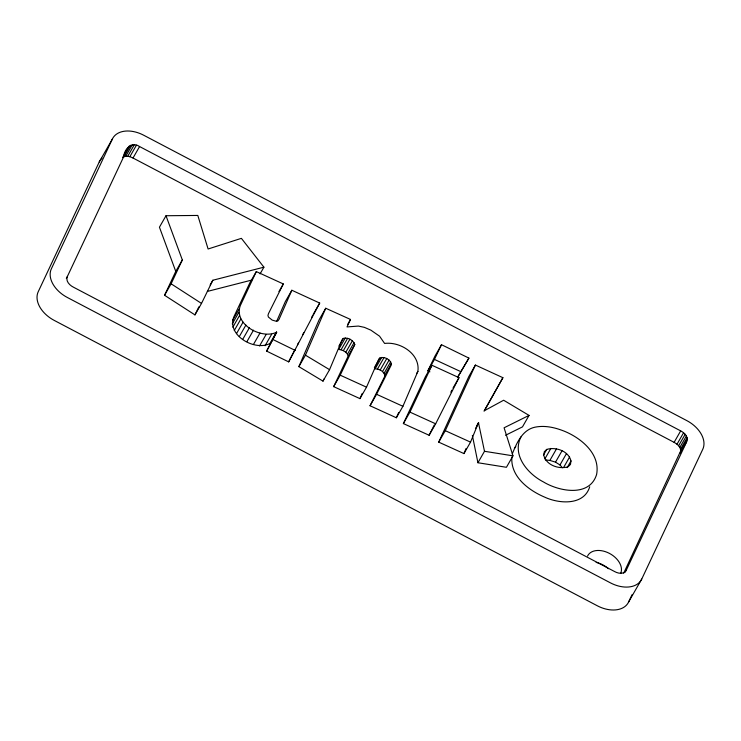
<?xml version="1.0" encoding="UTF-8"?>
<svg xmlns="http://www.w3.org/2000/svg" width="741" height="741" viewBox="0 0 741 741"><rect width="100%" height="100%" fill="white"/><g stroke="black" fill="none" stroke-linecap="round" stroke-linejoin="round"><path stroke-width="1.11" d="M276.458 332.051L269.891 343.518C254.941 351.354 226.885 335.599 233.73 317.12L249.754 283.043L256.312 271.586L283.312 283.951L268.492 313.61L267.955 315.416L268.409 317.055L272.206 320.112L276.421 321.316L278.014 320.788L279.079 319.269L291.843 290.25L319.695 303.06L288.657 361.877L266.621 351.104L276.689 332.181C261.73 339.749 233.434 324.354 240.297 305.653L256.312 271.586M417.878 371.389C420.397 353.976 400.288 341.406 384.607 343.444L379.549 336.182L370.833 330.134L364.35 327.346L358.375 326.068L347.001 326.929L350.512 319.454L325.734 308.256L319.167 319.714L298.873 366.638L322.993 381.133L329.56 369.676L342.138 339.776L343.287 338.405C347.798 337.109 353.3 340.063 354.8 344.491L340.221 375.178L333.663 386.635L359.95 398.63L366.517 387.173L378.846 359.061L379.864 358.005C384.246 356.199 389.905 359.237 391.387 363.609L391.146 365.22L376.595 394.295L370.037 405.753L396.361 417.767L402.919 406.3L417.878 371.389L416.785 373.297M511.892 457.077C510.271 476.463 528.648 490.347 544.7 497.146C559.159 503.899 584.001 505.723 589.706 486.8M391.387 363.609L384.829 375.066L384.588 376.678L370.037 405.753M570.996 460.939L570.45 464.487L568.014 466.811C558.927 469.525 546.136 465.255 543.774 455.233L544.302 451.741L546.738 449.407C555.843 446.656 568.551 450.945 570.996 460.939L567.171 467.617M354.8 344.491L348.233 355.949L333.663 386.635M127.795 147.996L67.422 276.393C65.338 281.034 69.598 285.304 73.452 287.193L614.548 571.524C618.142 573.608 624.144 574.645 626.33 570.088L686.703 441.682C688.787 437.051 684.527 432.772 680.673 430.882L139.577 146.551C132.667 141.55 125.664 147.505 123.969 154.674M623.69 573.191L680.72 450.852L687.287 439.385M512.253 453.992C516.644 443.201 522.155 430.03 534.78 427.233C544.728 425.121 554.944 427.474 564.225 431.169C581.296 438.135 600.432 453.863 596.625 474.407C589.716 497.396 559.159 491.524 543.385 481.9C527.777 473.897 511.707 455.122 520.969 436.912M505.51 435.282L522.488 426.872L529.046 415.405L503.639 400.233L484.438 410.681L502.898 377.688L475.398 365.054L468.831 376.521L438.718 442.136L463.968 453.585L466.061 448.481M463.968 453.585L470.535 442.127L478.473 422.731L484.494 451.288L477.926 462.745L506.427 467.293L512.985 455.835L504.084 427.789L529.046 415.405M322.993 381.133L323.863 379.068M298.873 366.638L305.44 355.18L325.734 308.256M276.615 321.409L285.276 301.707L291.843 290.25M359.95 398.63L362.238 393.425M396.361 417.767L398.658 412.552M438.718 442.136L445.276 430.678L475.398 365.054M99.257 161.936L38.217 291.75A26.704 17.904 29.8 0 0 54.204 320.39L597.366 605.805A26.704 17.904 29.8 0 0 628.618 601.988L641.743 579.064L702.783 449.25A26.704 17.904 29.8 0 0 686.796 420.61L143.634 135.195A26.704 17.904 29.8 0 0 112.382 139.012L99.257 161.936A26.704 17.904 29.8 0 1 102.036 158.157M112.382 139.012L51.351 268.835A26.704 17.904 29.8 0 0 67.329 297.474L610.491 582.889A26.704 17.904 29.8 0 0 641.743 579.064M263.916 267.186L212.852 280.237L201.506 303.43L194.948 314.888L164.548 295.27L175.765 271.41L182.332 259.943L166.003 215.733L197.81 215.446L208.101 248.995L241.39 238.343L263.916 267.186L260.082 273.874M164.548 295.27L171.115 283.812L182.332 259.943M266.621 351.104L276.689 332.181M403.382 423.574L425.399 376.743L431.966 365.285L458.985 377.66L435.662 423.806L429.104 435.263L403.382 423.574L409.949 412.116L431.966 365.285M628.618 601.988L632.064 594.662M429.9 371.815L427.872 370.87L434.939 356.171L441.497 344.704L468.905 358.098L457.697 377.289M427.872 370.87L434.439 359.413L441.497 344.704M194.948 314.888L198.894 306.82M429.104 435.263L434.282 425.01M450.861 392.193L451.899 390.146M288.657 361.877L294.909 349.789M297.512 344.75L298.549 342.731M302.717 334.673L303.754 332.663M311.563 317.546L312.609 315.527M484.021 411.144L502.898 377.688M129.175 146.116L122.608 157.583C125.655 155.128 129.888 156.434 133.01 158.018L674.115 442.349C677.302 444.081 680.738 446.879 680.72 450.852M123.988 156.703L130.555 145.245M125.738 156.249L132.296 144.791M127.73 156.249L134.297 144.782M129.851 156.694L136.409 145.236M133.01 158.018L139.577 146.551M66.329 278.31L67.422 276.393M166.003 215.733L159.435 227.2L175.765 271.41M210.12 285.007L212.852 280.237M232.544 320.538L239.111 309.08M232.248 323.91L238.806 312.452M232.822 327.235L239.389 315.777M234.276 330.505L240.844 319.047M236.49 333.635L243.048 322.178M239.334 336.544L245.892 325.077M242.807 339.211L249.374 327.754M246.92 341.647L253.478 330.19M278.94 291.593L283.312 283.951M253.431 344.5L259.998 333.033M259.535 345.964L266.102 334.497M265.074 345.732L271.641 334.274M313.128 314.527L319.695 303.06M347.779 324.234L350.512 319.454M338.906 346.038L343.287 338.405M345.269 337.979L338.702 349.437C342.648 349.724 347.001 351.984 348.233 355.949M341.073 349.771L347.631 338.313M343.352 350.669L349.919 339.211M345.806 352.271L352.373 340.814M347.483 354.105L354.05 342.638M374.39 367.555L379.864 358.005M381.689 357.421L375.122 368.879C379.096 368.777 383.569 371.121 384.829 375.066M377.502 368.99L384.07 357.533M380.189 370.028L386.756 358.561M382.532 371.556L389.099 360.098M384.107 373.297L390.674 361.84M457.484 377.364L468.905 358.098M452.964 388.164L458.985 377.66M476.833 425.593L478.473 422.731M475.435 428.585L478.714 422.852M543.459 455.131L546.738 449.407M544.857 458.92L550.869 448.416M545.422 459.976L549.896 460.402L556.454 448.944M549.896 460.402L555.509 462.152L562.076 450.695M562.428 467.756L559.983 464.95L566.541 453.483M563.586 467.506L569.607 457.002M674.115 442.349L680.673 430.882M677.015 444.211L683.582 432.753M678.636 445.73L685.193 434.263M679.84 447.416L686.398 435.949M680.553 449.157L687.111 437.699M680.136 453.14L686.703 441.682M625.237 571.996L626.33 570.088M514.402 448.37L515.81 446.61M207.397 291.417L251.801 280.061M484.494 451.288L512.985 455.835M409.949 412.116L435.662 423.806M445.276 430.678L470.535 442.127M340.221 375.178L366.517 387.173M376.595 394.295L402.919 406.3M434.439 359.413L460.772 371.63M273.179 339.647L295.224 350.419M305.44 355.18L329.56 369.676M555.509 462.152L559.983 464.95M171.115 283.812L201.506 303.43M472.369 435.402L477.926 462.745M596.144 562.4A18.692 12.532 29.8 0 1 608.444 568.717M587.567 556.065A18.692 12.532 29.8 0 1 609.445 553.397A18.692 12.532 29.8 0 1 620.634 573.441"/></g></svg>
